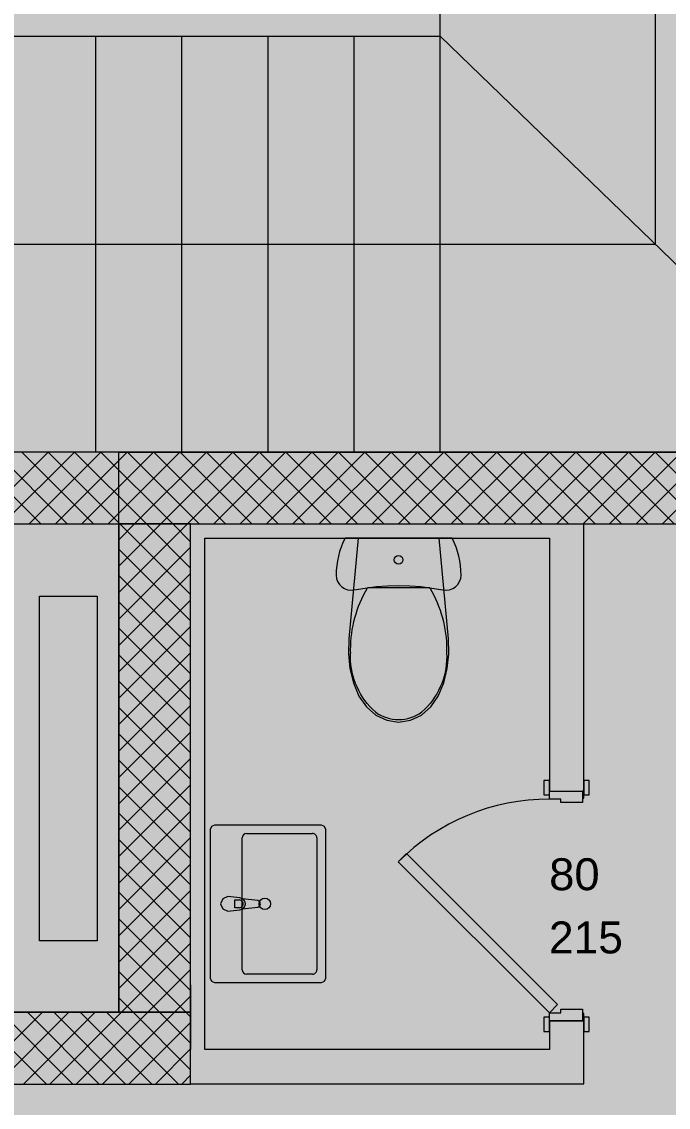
# Model space of a CAD drawing. Header units: metres. Extents: x 312 to 313.4, y 204 to 204.42.
# Drawn here: x 312.38637 to 312.41007, y 204.1849 to 204.22469 of the extents above; entities that cross this region are included whole.
import ezdxf

# ---------------------------------------------------------------- set-up
doc = ezdxf.new("R2010")
doc.units = ezdxf.units.M
for name, color, linetype, true_color in [('PDF_2D Drafting - General', 7, 'Continuous', 0x999999), ('PDF_A - Muret', 7, 'Continuous', 0xaaaaaa), ('PDF_A - Ndertesa 1 - Sanitaria', 7, 'Continuous', 0x7f7f7f), ('PDF_A - Ndertesa 1- Pllaka meskatit 28 cm', 7, 'Continuous', 0xaaaaaa), ('PDF_A - Shtyllat', 7, 'Continuous', 0x999999)]:
    doc.layers.add(name, color=color, linetype=linetype, true_color=true_color)
doc.styles.add('PDF Arial', font='arial.ttf')

# ---------------------------------------------------------------- blocks, each defined once
blk = doc.blocks.new('perdhesa')
at = {"layer": 'PDF_2D Drafting - General', "true_color": 0xffffff, "transparency": 33554559}
for points in [[(-0.2008442411383839, 0.2557481571577398), (-0.1608431728535606, 0.2557481571577398), (-0.1608431728535606, 0.2080780910024203), (-0.1776861800896654, 0.2080780910024203), (-0.1776861800896654, 0.1889200657270749), (-0.15716015046047, 0.1889200657270749), (-0.15716015046047, 0.1836790419640693), (-0.09452805614080262, 0.1836830468875803), (-0.09452805614080262, 0.1521020072893293), (-0.09715907556352477, 0.1521020072893293), (-0.1247391319871554, 0.1521009952925283), (-0.1247391319871554, 0.1315749656633329), (-0.156318169123665, 0.1315739751983926), (-0.156318169123665, 0.1310479737132084), (-0.2008442411383839, 0.1310479737132084)], [(-0.1513711411967051, 0.1315749656633329), (-0.1247391319871554, 0.1315749656633329), (-0.1247391319871554, 0.1521009952925283), (-0.09715907556352477, 0.1521020072893293), (-0.09452805614080262, 0.1521020072893293), (-0.09452805614080262, 0.05470984691604031), (-0.1524221537021049, 0.05470984691604031), (-0.1524221537021049, 0.07101184496971769), (-0.1513711411967051, 0.07101184496971769), (-0.1513711411967051, 0.1310479737132084)]]:
    blk.add_hatch(color=7, dxfattribs=at).paths.add_polyline_path(points)
at = {"layer": 'PDF_A - Muret', "true_color": 0xcccccc, "transparency": 33554559}
for points in [[(-0.1221081125644332, 0.1494700189334708), (-0.1221071220994645, 0.1494700189334708), (-0.1215811421461126, 0.1489450079132268), (-0.1221071220994645, 0.1489450079132268), (-0.1221071220994645, 0.1494700189334708), (-0.1221081125644332, 0.1494700189334708)], [(-0.1221071220994645, 0.1325849600006279), (-0.1221071220994645, 0.1489450079132268), (-0.1215811421461126, 0.1489450079132268), (-0.1215811421461126, 0.130207973306284), (-0.1221071220994645, 0.130207973306284)]]:
    blk.add_hatch(color=254, dxfattribs=at).paths.add_polyline_path(points)
at = {"layer": 'PDF_A - Muret', "true_color": 0xffffff, "transparency": 33554559}
for points in [[(-0.1077390929924604, 0.1392599832279018), (-0.1085281059861813, 0.1392599832279018), (-0.1085281059861813, 0.1393859875953183), (-0.1089490535908908, 0.1393859875953183), (-0.1089490535908908, 0.1396809738963043), (-0.1077390929924604, 0.1396809738963043)], [(-0.1077390929924604, 0.1312599762766808), (-0.1089490535908908, 0.1312599762766808), (-0.1089490535908908, 0.1315549625776669), (-0.1085281059861813, 0.1315549625776669), (-0.1085281059861813, 0.1316809669450834), (-0.1077390929924604, 0.1316809669450834)]]:
    blk.add_hatch(color=7, dxfattribs=at).paths.add_polyline_path(points)
at = {"layer": 'PDF_2D Drafting - General', "color": 171, "lineweight": 9, "true_color": 0x8080ff}
for points in [[(-0.1129480773674914, 0.1520879900570549), (-0.1129480773674914, 0.1836670271935645)], [(-0.1050530812330521, 0.1597200177466789), (-0.105054071697964, 0.1760350210358013)], [(-0.1287381557637559, 0.1673510119076411), (-0.1255801228589917, 0.1673510119076411)], [(-0.1255801228589917, 0.1520879900570549), (-0.1255801228589917, 0.1673510119076411)], [(-0.1255801228589917, 0.1673510119076411), (-0.1224220899542843, 0.1673510119076411)], [(-0.1224220899542843, 0.1520879900570549), (-0.1224220899542843, 0.1673510119076411)], [(-0.1224220899542843, 0.1673510119076411), (-0.119264143176963, 0.1673510119076411)], [(-0.119264143176963, 0.1520879900570549), (-0.119264143176963, 0.1673510119076411)], [(-0.119264143176963, 0.1673510119076411), (-0.1161061102721987, 0.1673510119076411)], [(-0.1161061102721987, 0.1520879900570549), (-0.1161061102721987, 0.1673510119076411)], [(-0.1161061102721987, 0.1673510119076411), (-0.1129480773674914, 0.1673510119076411)], [(-0.1129480773674914, 0.1673510119076411), (-0.09744204709403448, 0.1523620043392953)], [(-0.1441081478291721, 0.1597190272817102), (-0.1050530812330521, 0.1597200177466789)]]:
    blk.add_lwpolyline(points, dxfattribs=at)
at = {"layer": 'PDF_2D Drafting - General', "lineweight": 9}
for points in [[(-0.1247391319871554, 0.1521009952925283), (-0.09715907556352477, 0.1521020072893293)], [(-0.1247391319871554, 0.1521009952925283), (-0.09715907556352477, 0.1521020072893293)], [(-0.1247391319871554, 0.1315749656633329), (-0.1247391319871554, 0.1521009952925283)], [(-0.1247391319871554, 0.1315749656633329), (-0.1247391319871554, 0.1521009952925283)], [(-0.1276371463100645, 0.1341939918474111), (-0.1276371463100645, 0.1468249822784742)], [(-0.1276371463100645, 0.1468249822784742), (-0.1255321068406943, 0.1468249822784742)], [(-0.1255321068406943, 0.1468249822784742), (-0.1255321068406943, 0.1341939918474111)], [(-0.1255321068406943, 0.1341939918474111), (-0.1276371463100645, 0.1341939918474111)], [(-0.156318169123665, 0.1315739751983926), (-0.1247391319871554, 0.1315749656633329)], [(-0.1513711411967051, 0.1315749656633329), (-0.1247391319871554, 0.1315749656633329)]]:
    blk.add_lwpolyline(points, dxfattribs=at)
at = {"layer": 'PDF_2D Drafting - General', "color": 254, "true_color": 0xe6e6e6, "transparency": 33554559}
blk.add_solid([(-0.1276371463100645, 0.1341939918474111), (-0.1276371463100645, 0.1468249822784742), (-0.1255321068406943, 0.1341939918474111), (-0.1255321068406943, 0.1468249822784742)], dxfattribs=at)
at = {"layer": 'PDF_A - Muret', "lineweight": 18}
for points in [[(-0.1076860815856548, 0.1396809738963043), (-0.1076860815856548, 0.1494700189334708)], [(-0.1215811421461126, 0.1489450079132268), (-0.1089500440558595, 0.1489450079132268)], [(-0.1215811421461126, 0.130207973306284), (-0.1215811421461126, 0.1489450079132268)], [(-0.1089500440558595, 0.1489450079132268), (-0.1089490535908908, 0.1396809738963043)], [(-0.1089490535908908, 0.1396809738963043), (-0.1089490535908908, 0.1400699897722291)], [(-0.1089490535908908, 0.1396809738963043), (-0.1089490535908908, 0.1400699897722291)], [(-0.1089490535908908, 0.1396809738963043), (-0.1089490535908908, 0.1400699897722291)], [(-0.1076860815856548, 0.1396809738963043), (-0.1076860815856548, 0.1400699897722291)], [(-0.1076860815856548, 0.1396809738963043), (-0.1076860815856548, 0.1400699897722291)], [(-0.1076860815856548, 0.1396809738963043), (-0.1076860815856548, 0.1400699897722291)], [(-0.1089490535908908, 0.1396809738963043), (-0.1077390929924604, 0.1396809738963043)], [(-0.1089490535908908, 0.1396809738963043), (-0.1077390929924604, 0.1396809738963043)], [(-0.1089490535908908, 0.1396809738963043), (-0.1077390929924604, 0.1396809738963043)], [(-0.1077390929924604, 0.1396809738963043), (-0.1076860815856548, 0.1396809738963043)], [(-0.1077390929924604, 0.1396809738963043), (-0.1076860815856548, 0.1396809738963043)], [(-0.1077390929924604, 0.1396809738963043), (-0.1076860815856548, 0.1396809738963043)], [(-0.1221071220994645, 0.1325809550771169), (-0.1221071220994645, 0.130207973306284)], [(-0.1089490535908908, 0.1312599762766808), (-0.1089490535908908, 0.1308699699357874)], [(-0.1089490535908908, 0.1312599762766808), (-0.1077390929924604, 0.1312599762766808)], [(-0.1089490535908908, 0.1312599762766808), (-0.1089490535908908, 0.1302069613095114)], [(-0.1089490535908908, 0.1312599762766808), (-0.1077390929924604, 0.1312599762766808)], [(-0.1089490535908908, 0.1312599762766808), (-0.1077390929924604, 0.1312599762766808)], [(-0.1089490535908908, 0.1312599762766808), (-0.1089490535908908, 0.1308699699357874)], [(-0.1089490535908908, 0.1312599762766808), (-0.1089490535908908, 0.1308699699357874)], [(-0.1077390929924604, 0.1312599762766808), (-0.1076860815856548, 0.1312599762766808)], [(-0.1077390929924604, 0.1312599762766808), (-0.1076860815856548, 0.1312599762766808)], [(-0.1077390929924604, 0.1312599762766808), (-0.1076860815856548, 0.1312599762766808)], [(-0.1076860815856548, 0.1312599762766808), (-0.1076860815856548, 0.1308699699357874)], [(-0.1076860815856548, 0.1302069613095114), (-0.1076860815856548, 0.1312599762766808)], [(-0.1076860815856548, 0.1312599762766808), (-0.1076860815856548, 0.1308699699357874)], [(-0.1076860815856548, 0.1312599762766808), (-0.1076860815856548, 0.1308699699357874)], [(-0.1221071220994645, 0.1289449582373834), (-0.1221071220994645, 0.130207973306284)], [(-0.1089490535908908, 0.1302069613095114), (-0.1215811421461126, 0.130207973306284)], [(-0.1076860815856548, 0.1289439677724431), (-0.1076860815856548, 0.1302069613095114)], [(-0.1221071220994645, 0.1289449582373834), (-0.1076860815856548, 0.1289439677724431)]]:
    blk.add_lwpolyline(points, dxfattribs=at)
at = {"layer": 'PDF_A - Muret', "lineweight": 13}
for points in [[(-0.1089490535908908, 0.1400699897722291), (-0.1091490844475516, 0.1400699897722291)], [(-0.1091490844475516, 0.1400699897722291), (-0.1091490844475516, 0.1395439882870448)], [(-0.1089490535908908, 0.1395439882870448), (-0.1089490535908908, 0.1400699897722291)], [(-0.1074860507289941, 0.1400699897722291), (-0.1076860815856548, 0.1400699897722291)], [(-0.1076860815856548, 0.1400699897722291), (-0.1076860815856548, 0.1395439882870448)], [(-0.1074860507289941, 0.1395439882870448), (-0.1074860507289941, 0.1400699897722291)], [(-0.1089490535908908, 0.1393859875953183), (-0.1089490535908908, 0.1396809738963043)], [(-0.1089490535908908, 0.1396809738963043), (-0.1077390929924604, 0.1396809738963043)], [(-0.1076860815856548, 0.1396809738963043), (-0.1077390929924604, 0.1396809738963043)], [(-0.1077390929924604, 0.1396809738963043), (-0.1077390929924604, 0.1394179839196283)], [(-0.1077390929924604, 0.1396809738963043), (-0.1077390929924604, 0.1392599832279018)], [(-0.1076860815856548, 0.1394179839196283), (-0.1076860815856548, 0.1396809738963043)], [(-0.1091490844475516, 0.1395439882870448), (-0.1089490535908908, 0.1395439882870448)], [(-0.1085281059861813, 0.1393859875953183), (-0.1089490535908908, 0.1393859875953183)], [(-0.1085281059861813, 0.1392599832279018), (-0.1085281059861813, 0.1393859875953183)], [(-0.1077390929924604, 0.1392599832279018), (-0.1085281059861813, 0.1392599832279018)], [(-0.1077390929924604, 0.1394179839196283), (-0.1076860815856548, 0.1394179839196283)], [(-0.1076860815856548, 0.1395439882870448), (-0.1074860507289941, 0.1395439882870448)], [(-0.1141890868889845, 0.1373899853980447), (-0.1144870876485129, 0.1370919846384879)], [(-0.1086520863599958, 0.1318519728722549), (-0.1141890868889845, 0.1373899853980447)], [(-0.1144870876485129, 0.1370919846384879), (-0.1089490535908908, 0.1315549625776669)], [(-0.1089490535908908, 0.1315549625776669), (-0.1086520863599958, 0.1318519728722549)], [(-0.1091490844475516, 0.1313969618859403), (-0.1091490844475516, 0.1308699699357874)], [(-0.1089490535908908, 0.1313969618859403), (-0.1091490844475516, 0.1313969618859403)], [(-0.1089490535908908, 0.1312599762766808), (-0.1089490535908908, 0.1315549625776669)], [(-0.1089490535908908, 0.1315549625776669), (-0.1085281059861813, 0.1315549625776669)], [(-0.1089490535908908, 0.1308699699357874), (-0.1089490535908908, 0.1313969618859403)], [(-0.1085281059861813, 0.1315549625776669), (-0.1085281059861813, 0.1316809669450834)], [(-0.1085281059861813, 0.1316809669450834), (-0.1077390929924604, 0.1316809669450834)], [(-0.1077390929924604, 0.1316809669450834), (-0.1077390929924604, 0.1312599762766808)], [(-0.1076860815856548, 0.1315229662533568), (-0.1077390929924604, 0.1315229662533568)], [(-0.1077390929924604, 0.1315229662533568), (-0.1077390929924604, 0.1312599762766808)], [(-0.1076860815856548, 0.1312599762766808), (-0.1076860815856548, 0.1315229662533568)], [(-0.1076860815856548, 0.1313969618859403), (-0.1076860815856548, 0.1308699699357874)], [(-0.1074860507289941, 0.1313969618859403), (-0.1076860815856548, 0.1313969618859403)], [(-0.1074860507289941, 0.1308699699357874), (-0.1074860507289941, 0.1313969618859403)], [(-0.1077390929924604, 0.1312599762766808), (-0.1089490535908908, 0.1312599762766808)], [(-0.1077390929924604, 0.1312599762766808), (-0.1076860815856548, 0.1312599762766808)], [(-0.1091490844475516, 0.1308699699357874), (-0.1089490535908908, 0.1308699699357874)], [(-0.1076860815856548, 0.1308699699357874), (-0.1074860507289941, 0.1308699699357874)]]:
    blk.add_lwpolyline(points, dxfattribs=at)
blk.add_arc((-0.1089491143056875, 0.1315543814692148), 0.007831618073234545, 89.99955581192344, 135.0019149685899, dxfattribs=at)
at = {"layer": 'PDF_A - Muret', "color": 254, "true_color": 0xcccccc, "transparency": 33554559}
for points in [[(-0.1215811421461126, 0.1494700189334708), (-0.1215811421461126, 0.1489450079132268), (-0.1221071220994645, 0.1494700189334708)], [(-0.1089500440558595, 0.1494700189334708), (-0.1089500440558595, 0.1489450079132268), (-0.1215811421461126, 0.1494700189334708), (-0.1215811421461126, 0.1489450079132268)], [(-0.1076881055792569, 0.1494700189334708), (-0.1089500440558595, 0.1489450079132268), (-0.1089500440558595, 0.1494700189334708)], [(-0.1076881055792569, 0.1494700189334708), (-0.1076860815856548, 0.1494700189334708), (-0.1089500440558595, 0.1489450079132268), (-0.1076860815856548, 0.1489450079132268)], [(-0.1076860815856548, 0.1489450079132268), (-0.1076860815856548, 0.1396809738963043), (-0.1089500440558595, 0.1489450079132268), (-0.1089490535908908, 0.1396809738963043)], [(-0.1076860815856548, 0.1312599762766808), (-0.1076860815856548, 0.1302069613095114), (-0.1089490535908908, 0.1312599762766808), (-0.1089490535908908, 0.1302069613095114)], [(-0.1215811421461126, 0.130207973306284), (-0.1221071220994645, 0.1289449582373834), (-0.1221071220994645, 0.130207973306284)], [(-0.1215811421461126, 0.130207973306284), (-0.1215811421461126, 0.1289439677724431), (-0.1221071220994645, 0.1289449582373834)], [(-0.1215811421461126, 0.1289439677724431), (-0.1215811421461126, 0.130207973306284), (-0.1089490535908908, 0.1289439677724431), (-0.1089490535908908, 0.1302069613095114)], [(-0.1076860815856548, 0.1302069613095114), (-0.1076860815856548, 0.1289439677724431), (-0.1089490535908908, 0.1302069613095114)], [(-0.1076860815856548, 0.1289439677724431), (-0.1089490535908908, 0.1289439677724431), (-0.1089490535908908, 0.1302069613095114)]]:
    blk.add_solid(points, dxfattribs=at)
at = {"layer": 'PDF_A - Muret', "color": 7, "true_color": 0xffffff, "transparency": 33554559}
for points in [[(-0.1089490535908908, 0.1395439882870448), (-0.1091490844475516, 0.1395439882870448), (-0.1089490535908908, 0.1400699897722291), (-0.1091490844475516, 0.1400699897722291)], [(-0.1074860507289941, 0.1395439882870448), (-0.1076860815856548, 0.1395439882870448), (-0.1074860507289941, 0.1400699897722291), (-0.1076860815856548, 0.1400699897722291)], [(-0.1077390929924604, 0.1394179839196283), (-0.1077390929924604, 0.1396809738963043), (-0.1076860815856548, 0.1394179839196283), (-0.1076860815856548, 0.1396809738963043)], [(-0.1144870876485129, 0.1370919846384879), (-0.1141890868889845, 0.1373899853980447), (-0.1089490535908908, 0.1315549625776669), (-0.1086520863599958, 0.1318519728722549)], [(-0.1091490844475516, 0.1313969618859403), (-0.1089490535908908, 0.1313969618859403), (-0.1091490844475516, 0.1308699699357874), (-0.1089490535908908, 0.1308699699357874)], [(-0.1077390929924604, 0.1312599762766808), (-0.1077390929924604, 0.1315229662533568), (-0.1076860815856548, 0.1312599762766808), (-0.1076860815856548, 0.1315229662533568)], [(-0.1076860815856548, 0.1313969618859403), (-0.1074860507289941, 0.1313969618859403), (-0.1076860815856548, 0.1308699699357874), (-0.1074860507289941, 0.1308699699357874)]]:
    blk.add_solid(points, dxfattribs=at)
at = {"layer": 'PDF_A - Ndertesa 1 - Sanitaria', "lineweight": 13}
for points in [[(-0.116442093209514, 0.1489450079132268), (-0.1165170671000055, 0.1487859952246993)], [(-0.1125100765401044, 0.1489450079132268), (-0.116442093209514, 0.1489450079132268)], [(-0.1159600812873123, 0.1489450079132268), (-0.1163011026767435, 0.1452559996667162)], [(-0.1129920884623061, 0.1489450079132268), (-0.1159600812873123, 0.1489450079132268)], [(-0.1126510670728749, 0.1452559996667162), (-0.1129920884623061, 0.1489450079132268)], [(-0.1124350595858914, 0.1487859952246993), (-0.1125100765401044, 0.1489450079132268)], [(-0.1166381191426353, 0.1484569886057727), (-0.1166841111673875, 0.1482869946753738)], [(-0.1165820932773158, 0.1486229991445214), (-0.1166381191426353, 0.1484569886057727)], [(-0.1165170671000055, 0.1487859952246993), (-0.1165820932773158, 0.1486229991445214)], [(-0.1123700764723026, 0.1486229991445214), (-0.1124350595858914, 0.1487859952246993)], [(-0.1123140936706477, 0.1484569886057727), (-0.1123700764723026, 0.1486229991445214)], [(-0.1122690921108642, 0.1482869946753738), (-0.1123140936706477, 0.1484569886057727)], [(-0.1167190788865469, 0.1481159887482022), (-0.1167450893574937, 0.1479420114261529)], [(-0.1166841111673875, 0.1482869946753738), (-0.1167190788865469, 0.1481159887482022)], [(-0.1122331339267362, 0.1481159887482022), (-0.1122690921108642, 0.1482869946753738)], [(-0.1122071234557893, 0.1479420114261529), (-0.1122331339267362, 0.1481159887482022)], [(-0.1167601185865692, 0.1477669790436096), (-0.1167661044399324, 0.1475920112565916)], [(-0.1167450893574937, 0.1479420114261529), (-0.1167601185865692, 0.1477669790436096)], [(-0.1121920942267138, 0.1477669790436096), (-0.1122071234557893, 0.1479420114261529)], [(-0.1121870988382625, 0.1475920112565916), (-0.1121920942267138, 0.1477669790436096)], [(-0.1167661044399324, 0.1475920112565916), (-0.1167521087395471, 0.1474710022776549)], [(-0.1167521087395471, 0.1474710022776549), (-0.116712102568215, 0.1473549886871695)], [(-0.116712102568215, 0.1473549886871695), (-0.116648109919538, 0.1472509898671603)], [(-0.116648109919538, 0.1472509898671603), (-0.1165621117235105, 0.1471640012061357)], [(-0.1148850823045109, 0.1472040073774679), (-0.1144761064066415, 0.147213998154399)], [(-0.1144761064066415, 0.147213998154399), (-0.1140670874450507, 0.1472040073774679)], [(-0.1123900580261079, 0.1471640012061357), (-0.1123041459574097, 0.1472509898671603)], [(-0.1123041459574097, 0.1472509898671603), (-0.1122401102450681, 0.1473549886871695)], [(-0.1122401102450681, 0.1473549886871695), (-0.1122001040737359, 0.1474710022776549)], [(-0.1122001040737359, 0.1474710022776549), (-0.1121870988382625, 0.1475920112565916)], [(-0.1165621117235105, 0.1471640012061357), (-0.116460093833382, 0.1470980060957459)], [(-0.116460093833382, 0.1470980060957459), (-0.1163450707078368, 0.1470549854658429)], [(-0.1163450707078368, 0.1470549854658429), (-0.1162241047925932, 0.1470389873036879)], [(-0.1162241047925932, 0.1470389873036879), (-0.1161021053487161, 0.1470499900773916)], [(-0.1161021053487161, 0.1470499900773916), (-0.1156990722405453, 0.1471219925730622)], [(-0.1156990722405453, 0.1471219925730622), (-0.1152931108011899, 0.1471730015180981)], [(-0.1144761064066415, 0.1471229830380025), (-0.1156231078850283, 0.1471229830380025)], [(-0.1152931108011899, 0.1471730015180981), (-0.1148850823045109, 0.1472040073774679)], [(-0.1133291049282548, 0.1471229830380025), (-0.1144761064066415, 0.1471229830380025)], [(-0.1140670874450507, 0.1472040073774679), (-0.1136591020120932, 0.1471730015180981)], [(-0.1136591020120932, 0.1471730015180981), (-0.1132530975090731, 0.1471219925730622)], [(-0.1132530975090731, 0.1471219925730622), (-0.1128501074645669, 0.1470499900773916)], [(-0.1128501074645669, 0.1470499900773916), (-0.1127281080206899, 0.1470389873036879)], [(-0.1127281080206899, 0.1470389873036879), (-0.1126070990417247, 0.1470549854658429)], [(-0.1126070990417247, 0.1470549854658429), (-0.1124920759161796, 0.1470980060957459)], [(-0.1124920759161796, 0.1470980060957459), (-0.1123900580261079, 0.1471640012061357)], [(-0.1163011026767435, 0.1452559996667162), (-0.1163171223707309, 0.1447119975576072)], [(-0.1126350904425522, 0.1447119975576072), (-0.1126510670728749, 0.1452559996667162)], [(-0.1163171223707309, 0.1447119975576072), (-0.1162590725118093, 0.1441720003720093)], [(-0.1126930972378091, 0.1441720003720093), (-0.1126350904425522, 0.1447119975576072)], [(-0.1162590725118093, 0.1441720003720093), (-0.1161291062845748, 0.1436480013485664)], [(-0.1128231065287082, 0.1436480013485664), (-0.1126930972378091, 0.1441720003720093)], [(-0.1161291062845748, 0.1436480013485664), (-0.1159290754279141, 0.1431539961876922)], [(-0.1130230943217043, 0.1431539961876922), (-0.1128231065287082, 0.1436480013485664)], [(-0.1159290754279141, 0.1431539961876922), (-0.1156590660692132, 0.1427619873850858)], [(-0.1132931036804052, 0.1427619873850858), (-0.1130230943217043, 0.1431539961876922)], [(-0.1156590660692132, 0.1427619873850858), (-0.1153111114251146, 0.1424619841637593)], [(-0.1153111114251146, 0.1424619841637593), (-0.1149081213806085, 0.1422729991445237)], [(-0.1140440914326746, 0.1422729991445237), (-0.1136411013882253, 0.1424619841637593)], [(-0.1136411013882253, 0.1424619841637593), (-0.1132931036804052, 0.1427619873850858)], [(-0.1149081213806085, 0.1422729991445237), (-0.1144761064066415, 0.1422079944990458)], [(-0.1144761064066415, 0.1422079944990458), (-0.1140440914326746, 0.1422729991445237)], [(-0.1213700869839158, 0.1382839876766866), (-0.1213241380228283, 0.1383949843468884)], [(-0.1213700869839158, 0.1328099677995738), (-0.1213700869839158, 0.1382839876766866)], [(-0.1213241380228283, 0.1383949843468884), (-0.1212131198208226, 0.1384419883684131)], [(-0.1212131198208226, 0.1384419883684131), (-0.1173180948642312, 0.1384419883684131)], [(-0.120055094036843, 0.13812598698496), (-0.1176341393113489, 0.13812598698496)], [(-0.1173180948642312, 0.1384419883684131), (-0.1172061292609214, 0.1383949843468884)], [(-0.1172061292609214, 0.1383949843468884), (-0.1171600941725046, 0.1382839876766866)], [(-0.1171600941725046, 0.1382839876766866), (-0.1171600941725046, 0.1328099677995738)], [(-0.1202130947285696, 0.1331259691830269), (-0.1202130947285696, 0.1379679862932335)], [(-0.1174760955559577, 0.1379679862932335), (-0.1174760955559577, 0.1331259691830269)], [(-0.1209250667744755, 0.1357329805966003), (-0.1210021077222905, 0.135546966972214)], [(-0.1207391177456429, 0.1358099784807223), (-0.1209250667744755, 0.1357329805966003)], [(-0.1202971119947733, 0.1357679698476488), (-0.1207391177456429, 0.1358099784807223)], [(-0.1204771182339073, 0.1356899814985582), (-0.1203201080071494, 0.1356899814985582)], [(-0.1204771182339073, 0.1354039739776738), (-0.1204771182339073, 0.1356899814985582)], [(-0.1201971180982468, 0.135733971061569), (-0.1202971119947733, 0.1357679698476488)], [(-0.1196400892218321, 0.1356639710276397), (-0.1201971180982468, 0.135733971061569)], [(-0.1210021077222905, 0.135546966972214), (-0.1209250667744755, 0.1353609533477993)], [(-0.1209250667744755, 0.1353609533477993), (-0.1207391177456429, 0.1352839769955381)], [(-0.1207391177456429, 0.1352839769955381), (-0.1202971119947733, 0.1353259856286115)], [(-0.1203201080071494, 0.1354039739776738), (-0.1204771182339073, 0.1354039739776738)], [(-0.1202971119947733, 0.1353259856286115), (-0.1201971180982468, 0.135359962882859)], [(-0.1201971180982468, 0.135359962882859), (-0.1196400892218321, 0.1354299844485922)], [(-0.1195661057963093, 0.1356249768531086), (-0.1196400892218321, 0.1356639710276397)], [(-0.1196400892218321, 0.1354299844485922), (-0.1195661057963093, 0.1354689786231233)], [(-0.1195371239305132, 0.135546966972214), (-0.1195661057963093, 0.1356249768531086)], [(-0.1195661057963093, 0.1354689786231233), (-0.1195371239305132, 0.135546966972214)], [(-0.1176341393113489, 0.1329679684913003), (-0.120055094036843, 0.1329679684913003)], [(-0.1213241380228283, 0.1326979806644317), (-0.1213700869839158, 0.1328099677995738)], [(-0.1212131198208226, 0.1326519671078472), (-0.1213241380228283, 0.1326979806644317)], [(-0.1173180948642312, 0.1326519671078472), (-0.1212131198208226, 0.1326519671078472)], [(-0.1172061292609214, 0.1326979806644317), (-0.1173180948642312, 0.1326519671078472)], [(-0.1171600941725046, 0.1328099677995738), (-0.1172061292609214, 0.1326979806644317)]]:
    blk.add_lwpolyline(points, dxfattribs=at)
for centre, radius in [((-0.1144761064066415, 0.1481549829227333), 0.0001580006917265564), ((-0.1193801137037553, 0.135546966972214), 0.0002104953341941496)]:
    blk.add_circle(centre, radius, dxfattribs=at)
for centre, radius, start, end in [((-0.1144709399274007, 0.1437456836375475), 0.001446720254093304, 233.6168774117995, 269.7953845952596), ((-0.1144812320765141, 0.1437455879363085), 0.00144662218446429, 270.2030126170558, 306.3840697335376), ((-0.1200547783355432, 0.1379676705919053), 0.0001583449833776149, 90.11425429596962, 179.885745693706), ((-0.1176337770446025, 0.1379683219836068), 0.0001576717669520844, 359.8780223815752, 90.13164824174969), ((-0.1203176124633956, 0.1355469087991139), 0.0002223709899719786, 302.8034523864736, 57.21277803545485), ((-0.1200547922086912, 0.133126271464846), 0.0001583306982830531, 180.1094073013572, 269.8907572190402), ((-0.1176337633446565, 0.1331256202431064), 0.0001576577064084933, 269.8633617429956, 0.1268030234616611)]:
    blk.add_arc(centre, radius, start, end, dxfattribs=at)
blk.add_ellipse((-0.1203200122669728, 0.1355469780398835), major_axis=(-1.745544665561628e-06, 0.0001429977477743051), ratio=0.999234717001299, start_param=3.128707108313665, end_param=6.27163977508127, dxfattribs=at)
for points in [[(-0.1162341386332173, 0.144754996655621), (-0.1162350860344645, 0.1447899859066695), (-0.1162361195630979, 0.1448259871544906), (-0.1162361195630979, 0.1448609764055391), (-0.1162361195630979, 0.1456559967844839), (-0.1160241169996539, 0.1464369783993504), (-0.1156231078850283, 0.1471229830380025)], [(-0.1133291049282548, 0.1471229830380025), (-0.1129280958136292, 0.1464369783993504), (-0.1127160932501852, 0.1456559967844839), (-0.1127160932501852, 0.1448609764055391), (-0.1127160932501852, 0.1448259871544906), (-0.1127170837151539, 0.1447899859066695), (-0.1127181172437872, 0.144754996655621)], [(-0.1153291120489826, 0.1425809691491224), (-0.11590810340914, 0.143093986930694), (-0.1162390909579472, 0.143830978982578), (-0.1162390909579472, 0.1446039938141155), (-0.1162390909579472, 0.1446549812272906), (-0.1162371100280666, 0.1447049781755538), (-0.1162341386332173, 0.144754996655621)], [(-0.1127181172437872, 0.144754996655621), (-0.1127150597215518, 0.1447049781755538), (-0.1127141123202478, 0.1446549812272906), (-0.1127141123202478, 0.1446039938141155), (-0.1127141123202478, 0.143830978982578), (-0.113044109404143, 0.143093986930694), (-0.1136231007643005, 0.1425809691491224)]]:
    blk.add_open_spline(points, degree=3, knots=[0, 0, 0, 0, 1, 1, 1, 2, 2, 2, 2], dxfattribs=at)
at = {"layer": 'PDF_A - Ndertesa 1- Pllaka meskatit 28 cm', "color": 8, "lineweight": 18, "true_color": 0x7f7f7f}
for points in [[(-0.1542131511861271, 0.1494690069366698), (-0.1247391319871554, 0.1494700189334708)], [(-0.1247391319871554, 0.1494700189334708), (-0.1247391319871554, 0.1315749656633329)], [(-0.1247391319871554, 0.1315749656633329), (-0.1542121607211584, 0.1315739751983926)]]:
    blk.add_lwpolyline(points, dxfattribs=at)
at = {"layer": 'PDF_A - Shtyllat', "color": 8, "lineweight": 18, "true_color": 0x7f7f7f}
for points in [[(-0.09715907556352477, 0.1521020072893293), (-0.156317157126864, 0.1521009952925283)], [(-0.156317157126864, 0.1494690069366698), (-0.09715907556352477, 0.1494700189334708)], [(-0.1221071220994645, 0.1494700189334708), (-0.1247391319871554, 0.1494700189334708)], [(-0.1247391319871554, 0.1494700189334708), (-0.1247391319871554, 0.1315749656633329)], [(-0.1221071220994645, 0.1315749656633329), (-0.1221071220994645, 0.1494700189334708)], [(-0.1221071220994645, 0.1315749656633329), (-0.156318169123665, 0.1315739751983926)], [(-0.1247391319871554, 0.1315749656633329), (-0.1221071220994645, 0.1315749656633329)], [(-0.1221071220994645, 0.1289429773075028), (-0.1221071220994645, 0.1315749656633329)], [(-0.156318169123665, 0.1289429773075028), (-0.1221071220994645, 0.1289429773075028)]]:
    blk.add_lwpolyline(points, dxfattribs=at)
at = {"layer": 'PDF_A - Shtyllat', "lineweight": 5}
for points in [[(-0.127596106610099, 0.1494700189334708), (-0.1302271260328212, 0.1521009952925283)], [(-0.1299631025275403, 0.1494700189334708), (-0.1273311357035141, 0.1521009952925283)], [(-0.1266281209058775, 0.1494700189334708), (-0.1292601307935684, 0.1521009952925283)], [(-0.1289951168233188, 0.1494700189334708), (-0.1263640974005398, 0.1521009952925283)], [(-0.1256600921379913, 0.1494700189334708), (-0.1282921450893468, 0.1521009952925283)], [(-0.128028121584066, 0.1494700189334708), (-0.1253961116963751, 0.1521009952925283)], [(-0.1246931399624032, 0.1494700189334708), (-0.1273241593851822, 0.1521009952925283)], [(-0.127060092816123, 0.1494700189334708), (-0.1244281259921536, 0.1521009952925283)], [(-0.123725111194517, 0.1494700189334708), (-0.1263571210822079, 0.1521009952925283)], [(-0.1260921071119583, 0.1494700189334708), (-0.1234610876891793, 0.1521009952925283)], [(-0.1227581159552642, 0.1494700189334708), (-0.1253890923143217, 0.1521009952925283)], [(-0.1251251118727055, 0.1494700189334708), (-0.1224931019850146, 0.1521009952925283)], [(-0.121790087187378, 0.1494700189334708), (-0.1244211066101002, 0.1521009952925283)], [(-0.124157126168484, 0.1494700189334708), (-0.1215250732170716, 0.1521009952925283)], [(-0.1208221014831565, 0.1494700189334708), (-0.1234541113708474, 0.1521009952925283)], [(-0.123189097400541, 0.1494700189334708), (-0.1205581210415403, 0.1521009952925283)], [(-0.1198551062439037, 0.1494700189334708), (-0.1224860826029612, 0.1521009952925283)], [(-0.1222221021612881, 0.1494700189334708), (-0.1195900922735973, 0.1521009952925283)], [(-0.1188870774759607, 0.1494700189334708), (-0.1215190873636516, 0.1521009952925283)], [(-0.1212541164571235, 0.1494700189334708), (-0.1186230970343445, 0.1521009952925283)], [(-0.1179200822367079, 0.1494700189334708), (-0.1205511016594869, 0.1521009952925283)], [(-0.1202871212178707, 0.1494700189334708), (-0.117655111330123, 0.1521009952925283)], [(-0.1169520965324864, 0.1494700189334708), (-0.1195831159552654, 0.1521009952925283)], [(-0.1193190924499277, 0.1494700189334708), (-0.1166870825622368, 0.1521009952925283)], [(-0.1159841108283217, 0.1494700189334708), (-0.1186160776522911, 0.1521009952925283)], [(-0.1183511067457061, 0.1494700189334708), (-0.115720087322984, 0.1521009952925283)], [(-0.1150170725253474, 0.1494700189334708), (-0.1176480919480696, 0.1521009952925283)], [(-0.1173841115064533, 0.1494700189334708), (-0.1147521016187625, 0.1521009952925283)], [(-0.1140490868211259, 0.1494700189334708), (-0.1166811397725382, 0.1521009952925283)], [(-0.1164160827385672, 0.1494700189334708), (-0.113784115914541, 0.1521009952925283)], [(-0.1130820915818731, 0.1494700189334708), (-0.1157131110046521, 0.1521009952925283)], [(-0.1154480970343457, 0.1494700189334708), (-0.1128171206752882, 0.1521009952925283)], [(-0.1121141058776516, 0.1494700189334708), (-0.1147450822367091, 0.1521009952925283)], [(-0.1144811017950929, 0.1494700189334708), (-0.111849091907402, 0.1521009952925283)], [(-0.1111460771097654, 0.1494700189334708), (-0.1137781300611778, 0.1521009952925283)], [(-0.1135130730272067, 0.1494700189334708), (-0.1108811062031805, 0.1521020072893293)], [(-0.1101790818705126, 0.1494700189334708), (-0.1128101012932348, 0.1521009952925283)], [(-0.1125450873229852, 0.1494700189334708), (-0.109914067900263, 0.1521020072893293)], [(-0.1092110961662911, 0.1494700189334708), (-0.111843106053982, 0.1521009952925283)], [(-0.111578135147397, 0.1494700189334708), (-0.1089460821960415, 0.1521020072893293)], [(-0.1082430673984049, 0.1494700189334708), (-0.1108750772860958, 0.1521020072893293)], [(-0.1106101063795109, 0.1494700189334708), (-0.1079790869567887, 0.1521020072893293)], [(-0.1072761152228168, 0.1494700189334708), (-0.1099070915818743, 0.1521020072893293)], [(-0.1096430680765934, 0.1494700189334708), (-0.1070111012525672, 0.1521020072893293)], [(-0.1063081295185953, 0.1494700189334708), (-0.1089400963426215, 0.1521020072893293)], [(-0.1086750823723719, 0.1494700189334708), (-0.106043072484681, 0.1521020072893293)], [(-0.1053410912156778, 0.1494700189334708), (-0.1079721106384, 0.1521020072893293)], [(-0.1077070966681504, 0.1494700189334708), (-0.1050760772454282, 0.1521020072893293)], [(-0.1043731055114563, 0.1494700189334708), (-0.1070050723354825, 0.1521020072893293)], [(-0.1067401014288976, 0.1494700189334708), (-0.1041080915412067, 0.1521020072893293)], [(-0.1034050767435701, 0.1494700189334708), (-0.106037086631261, 0.1521020072893293)], [(-0.105772115724676, 0.1494700189334708), (-0.1031400627732637, 0.1521020072893293)], [(-0.1024380815043173, 0.1494700189334708), (-0.1050690578633748, 0.1521020072893293)], [(-0.1048041300204545, 0.1494700189334708), (-0.1021731105977324, 0.1521020072893293)], [(-0.1247391319871554, 0.146952989107632), (-0.1222221021612881, 0.1494700189334708)], [(-0.1247391319871554, 0.1479200058787171), (-0.123189097400541, 0.1494700189334708)], [(-0.1247391319871554, 0.1488879915829386), (-0.124157126168484, 0.1494700189334708)], [(-0.1221071220994645, 0.1468840010705037), (-0.1246931399624032, 0.1494700189334708)], [(-0.1221071220994645, 0.1478519867747252), (-0.123725111194517, 0.1494700189334708)], [(-0.1221071220994645, 0.148818982013978), (-0.1227581159552642, 0.1494700189334708)], [(-0.1247391319871554, 0.1459849818715497), (-0.1221071220994645, 0.1486169702274083)], [(-0.1221071220994645, 0.1459169842994186), (-0.1247391319871554, 0.1485480037221407)], [(-0.1247391319871554, 0.1450179866322969), (-0.1221071220994645, 0.1476489845232152)], [(-0.1221071220994645, 0.1449489985951971), (-0.1247391319871554, 0.1475799964860869)], [(-0.1247391319871554, 0.1440499793962431), (-0.1221071220994645, 0.1466819892839339)], [(-0.1221071220994645, 0.1439809913591432), (-0.1247391319871554, 0.1466129797150018)], [(-0.1247391319871554, 0.14308199369205), (-0.1221071220994645, 0.1457139820478801)], [(-0.1221071220994645, 0.1430139745880297), (-0.1247391319871554, 0.1456449940107802)], [(-0.1247391319871554, 0.1421149769209364), (-0.1221071220994645, 0.144745996343687)], [(-0.1221071220994645, 0.1420459888838366), (-0.1247391319871554, 0.1446779987715274)], [(-0.1247391319871554, 0.1411469912167149), (-0.1221071220994645, 0.1437790011044058)], [(-0.1221071220994645, 0.1410779816477543), (-0.1247391319871554, 0.1437099915354736)], [(-0.1247391319871554, 0.1401789839806611), (-0.1221071220994645, 0.1428109723365196)], [(-0.1221071220994645, 0.1401109648766692), (-0.1247391319871554, 0.1427420058312521)], [(-0.1247391319871554, 0.1392119887414083), (-0.1221071220994645, 0.1418429866322981)], [(-0.1221071220994645, 0.1391429791724477), (-0.1247391319871554, 0.1417749890601385)], [(-0.1247391319871554, 0.1382440030371868), (-0.1221071220994645, 0.1408759913930453)], [(-0.1221071220994645, 0.1381759839331949), (-0.1247391319871554, 0.1408069818240847)], [(-0.1247391319871554, 0.1372769862661016), (-0.1221071220994645, 0.1399079841569915)], [(-0.1221071220994645, 0.137207976697141), (-0.1247391319871554, 0.1398399865848319)], [(-0.1247391319871554, 0.1363089574981871), (-0.1221071220994645, 0.1389409889177387)], [(-0.1221071220994645, 0.1362399909929195), (-0.1247391319871554, 0.138871979348778)], [(-0.1247391319871554, 0.135340971793994), (-0.1221071220994645, 0.1379729816816848)], [(-0.1221071220994645, 0.1352729742218344), (-0.1247391319871554, 0.1379039721127242)], [(-0.1247391319871554, 0.1343739765547127), (-0.1221071220994645, 0.1370049529137702)], [(-0.1221071220994645, 0.1343049669857805), (-0.1247391319871554, 0.1369369768734714)], [(-0.1247391319871554, 0.1334059693186589), (-0.1221071220994645, 0.1360379576745174)], [(-0.1221071220994645, 0.1333369597496983), (-0.1247391319871554, 0.1359689911692499)], [(-0.1247391319871554, 0.1324379620826051), (-0.1221071220994645, 0.1350699719702959)], [(-0.1221071220994645, 0.1323699860423062), (-0.1247391319871554, 0.1350009624013353)], [(-0.1246351331671463, 0.1315749656633329), (-0.1221071220994645, 0.1341019647342421)], [(-0.1222801089565451, 0.1315749656633329), (-0.1247391319871554, 0.1340339671620825)], [(-0.1232480946607666, 0.1315749656633329), (-0.1247391319871554, 0.1330659599260287)], [(-0.1236671043992601, 0.1315749656633329), (-0.1221071220994645, 0.1331349694949893)], [(-0.1242150899000194, 0.1315749656633329), (-0.1247391319871554, 0.1320989646867758)], [(-0.1226991186950386, 0.1315749656633329), (-0.1221071220994645, 0.1321669622589354)], [(-0.1301691192375642, 0.1289429773075028), (-0.1275381428785636, 0.1315749656633329)], [(-0.1273890994350495, 0.1289429773075028), (-0.1300211093227404, 0.1315749656633329)], [(-0.1292021239983114, 0.1289429773075028), (-0.1265701141106206, 0.1315749656633329)], [(-0.1264221041957967, 0.1289429773075028), (-0.1290531236185757, 0.1315749656633329)], [(-0.1282341382941468, 0.1289429773075028), (-0.1256021284063991, 0.1315749656633329)], [(-0.125454118491632, 0.1289429773075028), (-0.1280860853156014, 0.1315749656633329)], [(-0.1272661095262038, 0.1289429773075028), (-0.1246351331671463, 0.1315749656633329)], [(-0.124486089723689, 0.1289429773075028), (-0.1271180996113799, 0.1315749656633329)], [(-0.126299114286951, 0.1289429773075028), (-0.1236671043992601, 0.1315749656633329)], [(-0.1235190944844362, 0.1289429773075028), (-0.1261501139072152, 0.1315749656633329)], [(-0.1253311285827294, 0.1289429773075028), (-0.1226991186950386, 0.1315749656633329)], [(-0.1225511087802147, 0.1289429773075028), (-0.1251831186679055, 0.1315749656633329)], [(-0.1221071220994645, 0.129466954799085), (-0.1242150899000194, 0.1315749656633329)], [(-0.1221071220994645, 0.1304349620351388), (-0.1232480946607666, 0.1315749656633329)], [(-0.1221071220994645, 0.1314019788062524), (-0.1222801089565451, 0.1315749656633329)], [(-0.1243630998148433, 0.1289429773075028), (-0.1221071220994645, 0.1311999670196826)], [(-0.1233961045755905, 0.1289429773075028), (-0.1221071220994645, 0.1302319813154611)], [(-0.122428118871369, 0.1289429773075028), (-0.1221071220994645, 0.1292639740794073)]]:
    blk.add_lwpolyline(points, dxfattribs=at)
at = {"layer": 'PDF_A - Shtyllat', "color": 253, "true_color": 0xaaaaaa, "transparency": 33554559}
for points in [[(-0.09715907556352477, 0.1494700189334708), (-0.156317157126864, 0.1494690069366698), (-0.09715907556352477, 0.1521020072893293), (-0.156317157126864, 0.1521009952925283)], [(-0.1247391319871554, 0.1315749656633329), (-0.1247391319871554, 0.1494700189334708), (-0.1221071220994645, 0.1315749656633329), (-0.1221071220994645, 0.1494700189334708)], [(-0.1221071220994645, 0.1289429773075028), (-0.156318169123665, 0.1289429773075028), (-0.1221071220994645, 0.1315749656633329), (-0.156318169123665, 0.1315739751983926)]]:
    blk.add_solid(points, dxfattribs=at)
at = {"layer": 'PDF_A - Muret', "color": 9, "true_color": 0xd5aaaa, "char_height": 0.001170135086238928, "attachment_point": 7, "style": 'PDF Arial'}
for s, insert in [('\\W1.018763;80', (-0.1089583526572255, 0.1360294135685649)), ('\\W0.994132;215', (-0.1089647233923756, 0.13371339698989))]:
    blk.add_mtext(s, dxfattribs=dict(at, insert=insert))

msp = doc.modelspace()

# ---------------------------------------------------------------- block references
msp.add_blockref('perdhesa', (312.5146617139777, 204.0568112744693))

doc.saveas('drawing.dxf')
